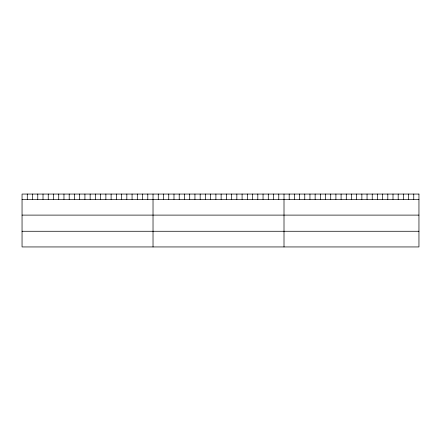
<?xml version="1.0" encoding="UTF-8"?>
<svg xmlns="http://www.w3.org/2000/svg" width="441" height="441" viewBox="0 0 441 441"><rect width="100%" height="100%" fill="white"/><g stroke="black" fill="none" stroke-linecap="round" stroke-linejoin="round"><path stroke-width="0.66" d="M22.05 199.431L418.95 199.431M22.05 215.109L418.95 215.109M22.05 231.266L418.95 231.266M413.757 194.057L413.757 199.431M408.57 194.057L408.57 199.431M403.377 194.057L403.377 199.431M398.19 194.057L398.19 199.431M392.997 194.057L392.997 199.431M387.81 194.057L387.81 199.431M382.617 194.057L382.617 199.431M377.43 194.057L377.43 199.431M372.237 194.057L372.237 199.431M367.05 194.057L367.05 199.431M361.857 194.057L361.857 199.431M356.67 194.057L356.67 199.431M351.477 194.057L351.477 199.431M346.284 194.057L346.284 199.431M341.097 194.057L341.097 199.431M335.904 194.057L335.904 199.431M330.717 194.057L330.717 199.431M325.524 194.057L325.524 199.431M320.337 194.057L320.337 199.431M315.144 194.057L315.144 199.431M309.957 194.057L309.957 199.431M304.764 194.057L304.764 199.431M299.577 194.057L299.577 199.431M294.384 194.057L294.384 199.431M289.197 194.057L289.197 199.431M284.004 194.057L284.004 246.943M278.767 194.057L278.767 199.431M273.525 194.057L273.525 199.431M268.288 194.057L268.288 199.431M263.045 194.057L263.045 199.431M257.809 194.057L257.809 199.431M252.572 194.057L252.572 199.431M247.329 194.057L247.329 199.431M242.092 194.057L242.092 199.431M236.85 194.057L236.85 199.431M231.613 194.057L231.613 199.431M226.376 194.057L226.376 199.431M221.134 194.057L221.134 199.431M215.897 194.057L215.897 199.431M210.655 194.057L210.655 199.431M205.418 194.057L205.418 199.431M200.181 194.057L200.181 199.431M194.939 194.057L194.939 199.431M189.702 194.057L189.702 199.431M184.459 194.057L184.459 199.431M179.222 194.057L179.222 199.431M173.986 194.057L173.986 199.431M168.743 194.057L168.743 199.431M163.506 194.057L163.506 199.431M158.264 194.057L158.264 199.431M153.027 194.057L153.027 246.943M147.79 194.057L147.79 199.431M142.548 194.057L142.548 199.431M137.311 194.057L137.311 199.431M132.068 194.057L132.068 199.431M126.832 194.057L126.832 199.431M121.595 194.057L121.595 199.431M116.352 194.057L116.352 199.431M111.115 194.057L111.115 199.431M105.873 194.057L105.873 199.431M100.636 194.057L100.636 199.431M95.399 194.057L95.399 199.431M90.157 194.057L90.157 199.431M84.92 194.057L84.92 199.431M79.678 194.057L79.678 199.431M74.441 194.057L74.441 199.431M69.204 194.057L69.204 199.431M63.962 194.057L63.962 199.431M58.725 194.057L58.725 199.431M53.482 194.057L53.482 199.431M48.245 194.057L48.245 199.431M43.009 194.057L43.009 199.431M37.766 194.057L37.766 199.431M32.529 194.057L32.529 199.431M27.287 194.057L27.287 199.431M418.95 194.057L22.05 194.057L22.05 246.943L418.95 246.943L418.95 194.057"/></g></svg>
